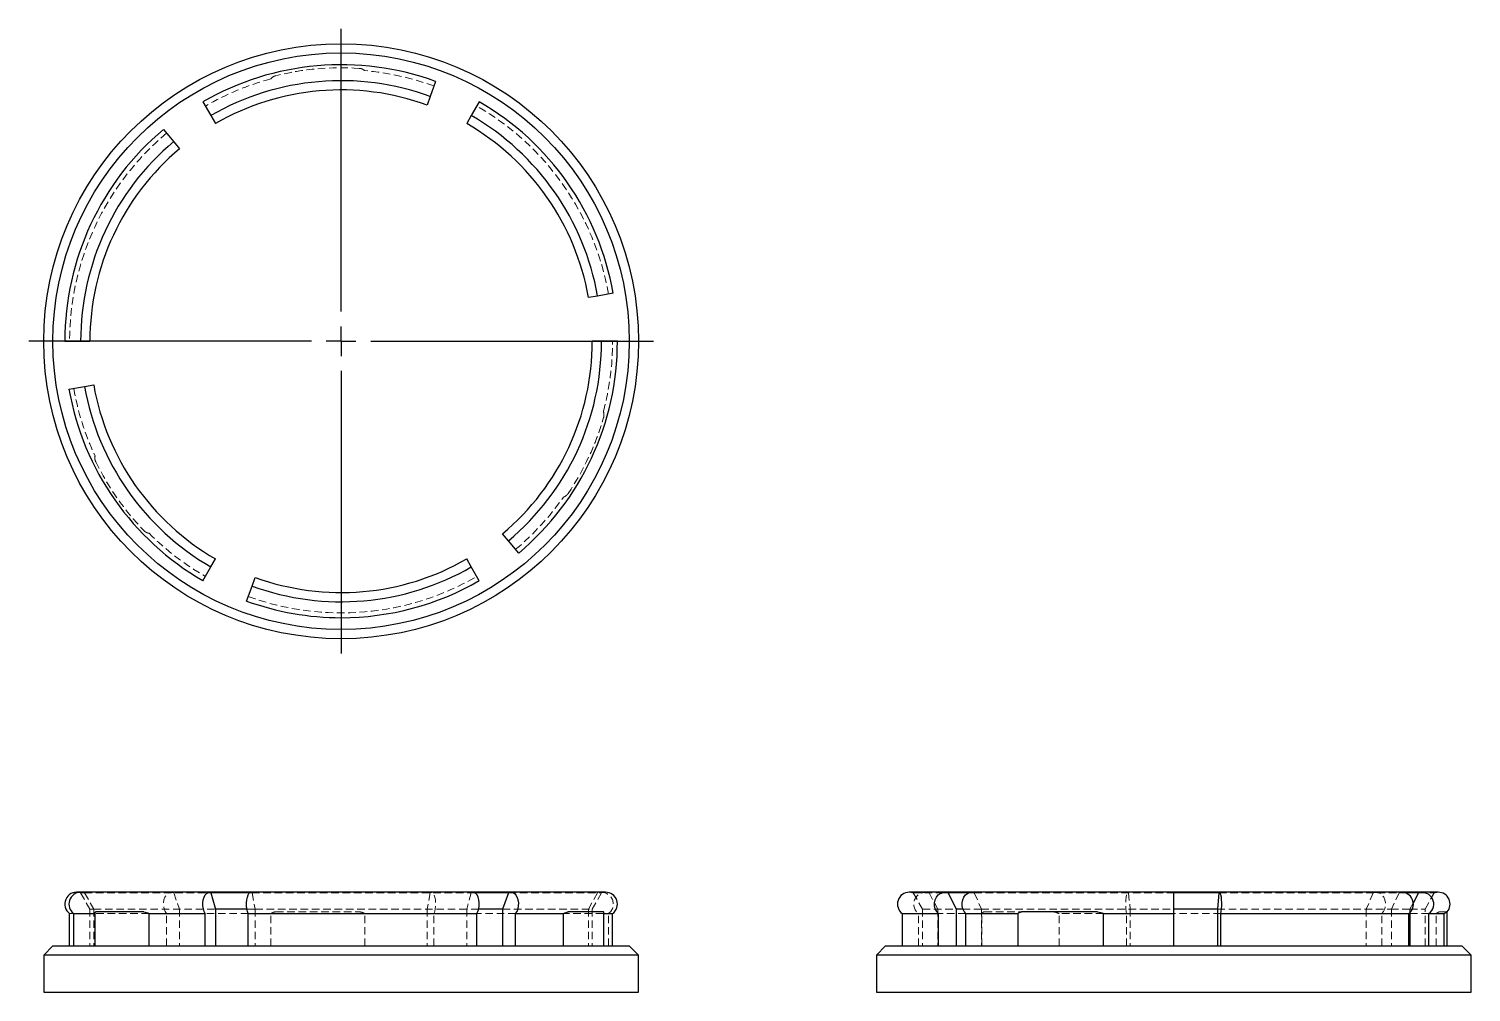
# Model space of a CAD drawing. Header units: millimetres. Extents: x 30 to 273, y 49 to 210.
import ezdxf

# ---------------------------------------------------------------- set-up
doc = ezdxf.new("R2010")
doc.units = ezdxf.units.MM
doc.linetypes.add('HIDDEN', pattern=[1.905, 1.27, -0.635])
doc.layers.add('10', color=7, linetype='Continuous')

# ---------------------------------------------------------------- blocks, each defined once
blk = doc.blocks.new('SW_CENTERMARKSYMBOL_0')
at = {"layer": '10', "color": 0}
for p, q in [((0, 5), (0, 52.5)), ((0, 0), (0, 2.5)), ((-5, 0), (-52.5, 0)), ((0, 0), (-2.5, 0)), ((0, 0), (0, -2.5)), ((0, 0), (2.5, 0)), ((5, 0), (52.5, 0)), ((0, -5), (0, -52.5))]:
    blk.add_line(p, q, dxfattribs=at)

msp = doc.modelspace()

# ---------------------------------------------------------------- linework, layer by layer
at = {"color": 7, "linetype": 'Continuous', "lineweight": 25}
for p, q in [((98.89, 201.66), (97.98, 199.15)), ((97.98, 199.15), (97.45, 197.69)), ((59.77, 198.24), (61.11, 195.92)), ((106.23, 198.24), (104.89, 195.92)), ((61.11, 195.92), (61.88, 194.58)), ((104.89, 195.92), (104.12, 194.58)), ((53.14, 193.59), (54.85, 191.54)), ((54.85, 191.54), (55.85, 190.35)), ((126.12, 165.6), (124.59, 165.33)), ((128.75, 166.07), (126.12, 165.6)), ((36.54, 158), (39.21, 158)), ((39.21, 158), (40.76, 158)), ((126.79, 158), (125.24, 158)), ((129.46, 158), (126.79, 158)), ((37.25, 149.93), (39.88, 150.4)), ((39.88, 150.4), (41.41, 150.67)), ((111.15, 124.46), (110.15, 125.65)), ((112.86, 122.41), (111.15, 124.46)), ((61.11, 120.08), (61.88, 121.42)), ((104.89, 120.08), (104.12, 121.42)), ((59.77, 117.76), (61.11, 120.08)), ((106.23, 117.76), (104.89, 120.08)), ((67.11, 114.34), (68.02, 116.85)), ((68.02, 116.85), (68.55, 118.31)), ((39.2, 65.39), (38.53, 65.39)), ((60.76, 65.39), (39.2, 65.39)), ((67.79, 65.39), (60.76, 65.39)), ((61.11, 65.27), (61.88, 62.58)), ((67.56, 65.27), (61.11, 65.27)), ((105.24, 65.39), (67.79, 65.39)), ((111.59, 65.39), (105.24, 65.39)), ((111.15, 65.27), (105.58, 65.27)), ((111.15, 65.27), (110.15, 62.58)), ((127.47, 65.39), (111.59, 65.39)), ((184.49, 65.39), (178.53, 65.39)), ((188.93, 65.39), (184.49, 65.39)), ((185.08, 65.27), (186.42, 62.58)), ((188.41, 65.27), (185.08, 65.27)), ((223, 65.39), (188.93, 65.39)), ((230.72, 65.39), (223, 65.39)), ((223, 61.81), (223, 65.39)), ((230.6, 65.27), (223, 65.27)), ((230.6, 65.27), (230.33, 62.58)), ((261.51, 65.39), (230.72, 65.39)), ((264.79, 65.39), (261.51, 65.39)), ((264.15, 65.27), (262.11, 65.27)), ((264.15, 65.27), (263.23, 63.58)), ((267.47, 65.39), (264.79, 65.39)), ((37.35, 56.37), (37.35, 61.81)), ((38.04, 61.81), (41.6, 61.81)), ((38.04, 56.37), (38.04, 61.81)), ((41.6, 61.93), (41.6, 56.37)), ((49.83, 62.09), (41.75, 62.09)), ((50.72, 61.81), (60.17, 61.81)), ((50.72, 56.37), (50.72, 61.81)), ((60.17, 56.37), (60.17, 61.81)), ((61.88, 62.58), (61.88, 56.37)), ((67.17, 62.58), (61.88, 62.58)), ((67.39, 61.81), (105.83, 61.81)), ((67.39, 56.37), (67.39, 61.81)), ((105.83, 56.37), (105.83, 61.81)), ((110.15, 62.58), (106.14, 62.58)), ((110.15, 62.58), (110.15, 56.37)), ((112.34, 56.37), (112.34, 61.81)), ((112.34, 61.81), (120.4, 61.81)), ((120.4, 56.37), (120.4, 61.81)), ((127.14, 62.09), (121.19, 62.09)), ((127.2, 56.37), (127.2, 62.03)), ((127.2, 61.81), (128.65, 61.81)), ((128.65, 56.37), (128.65, 61.81)), ((177.35, 61.81), (177.35, 56.37)), ((177.35, 61.81), (183.46, 61.81)), ((183.46, 56.37), (183.46, 61.81)), ((186.42, 62.58), (186.42, 56.37)), ((187.55, 62.58), (186.42, 62.58)), ((188.03, 61.81), (196.81, 61.81)), ((188.03, 56.37), (188.03, 61.81)), ((196.81, 56.37), (196.81, 61.81)), ((210.19, 62.09), (197.42, 62.09)), ((211.18, 61.81), (223, 61.81)), ((211.18, 56.37), (211.18, 61.81)), ((230.33, 62.58), (223, 62.58)), ((223, 56.37), (223, 61.81)), ((230.33, 62.58), (230.33, 56.37)), ((230.93, 61.81), (262.54, 61.81)), ((230.93, 56.37), (230.93, 61.81)), ((262.54, 56.37), (262.54, 61.81)), ((262.69, 61.95), (262.69, 56.37)), ((265.9, 61.81), (268.48, 61.81)), ((265.9, 56.37), (265.9, 61.81)), ((268.48, 56.37), (268.48, 61.81)), ((268.96, 62.09), (268.86, 62.09)), ((268.96, 56.37), (268.96, 62.09)), ((34.55, 56.37), (33, 54.82)), ((34.55, 56.37), (83, 56.37)), ((83, 56.37), (131.45, 56.37)), ((133, 54.82), (131.45, 56.37)), ((174.55, 56.37), (173, 54.82)), ((174.55, 56.37), (271.45, 56.37)), ((273, 54.82), (271.45, 56.37)), ((33, 54.82), (33, 48.61)), ((83, 54.82), (33, 54.82)), ((133, 54.82), (83, 54.82)), ((133, 48.61), (133, 54.82)), ((173, 54.82), (173, 48.61)), ((273, 54.82), (173, 54.82)), ((273, 48.61), (273, 54.82)), ((33, 48.61), (83, 48.61)), ((83, 48.61), (133, 48.61)), ((173, 48.61), (273, 48.61))]:
    msp.add_line(p, q, dxfattribs=at)
at = {"color": 7, "linetype": 'HIDDEN', "lineweight": 18}
for p, q in [((38.87, 65.36), (39.21, 65.27)), ((39.88, 65.27), (39.21, 65.27)), ((39.21, 65.27), (40.76, 62.58)), ((39.88, 65.27), (61.11, 65.27)), ((39.88, 65.27), (41.41, 62.58)), ((54.85, 65.27), (55.85, 62.58)), ((68.02, 65.27), (67.56, 65.27)), ((68.02, 65.27), (104.89, 65.27)), ((68.02, 65.27), (68.55, 62.58)), ((97.98, 65.27), (97.45, 62.58)), ((104.89, 65.27), (104.12, 62.58)), ((105.58, 65.27), (104.89, 65.27)), ((111.15, 65.27), (126.79, 65.27)), ((126.12, 65.27), (124.59, 62.58)), ((126.79, 65.27), (125.24, 62.58)), ((179.21, 65.27), (185.08, 65.27)), ((179.21, 65.27), (180.76, 62.58)), ((181.85, 65.27), (183.31, 62.58)), ((189.46, 65.27), (188.41, 65.27)), ((189.46, 65.27), (223, 65.27)), ((189.46, 65.27), (190.65, 62.58)), ((215.4, 65.27), (215.67, 62.58)), ((230.6, 65.27), (260.92, 65.27)), ((256.54, 65.27), (255.35, 62.58)), ((260.92, 65.27), (259.58, 62.58)), ((262.11, 65.27), (260.92, 65.27)), ((263.23, 63.58), (262.69, 62.58)), ((264.15, 65.27), (266.79, 65.27)), ((265.24, 62.58), (266.79, 65.27)), ((38.04, 61.81), (37.35, 61.81)), ((40.76, 62.58), (40.76, 56.37)), ((41.41, 62.58), (40.76, 62.58)), ((41.41, 62.58), (61.88, 62.58)), ((41.41, 62.58), (41.41, 56.37)), ((41.6, 61.81), (41.63, 61.81)), ((41.63, 61.81), (41.61, 61.93)), ((41.63, 56.37), (41.63, 61.81)), ((50.72, 61.81), (41.63, 61.81)), ((53.66, 56.37), (53.66, 61.81)), ((55.85, 62.58), (55.85, 56.37)), ((67.39, 61.81), (60.17, 61.81)), ((68.55, 62.58), (67.17, 62.58)), ((68.55, 62.58), (68.55, 56.37)), ((68.55, 62.58), (104.12, 62.58)), ((71.18, 56.37), (71.18, 61.81)), ((72.03, 62.09), (86.06, 62.09)), ((86.98, 56.37), (86.98, 61.81)), ((97.45, 62.58), (97.45, 56.37)), ((98.61, 56.37), (98.61, 61.81)), ((104.12, 62.58), (104.12, 56.37)), ((106.14, 62.58), (104.12, 62.58)), ((112.34, 61.81), (105.83, 61.81)), ((110.15, 62.58), (125.24, 62.58)), ((127.1, 61.81), (120.4, 61.81)), ((124.59, 62.58), (124.59, 56.37)), ((125.24, 62.58), (125.24, 56.37)), ((127.1, 61.81), (127.2, 61.81)), ((127.1, 56.37), (127.1, 61.81)), ((127.96, 56.37), (127.96, 61.81)), ((180.1, 56.37), (180.1, 61.81)), ((180.76, 62.58), (186.42, 62.58)), ((180.76, 62.58), (180.76, 56.37)), ((183.31, 62.58), (183.31, 56.37)), ((188.03, 61.81), (183.46, 61.81)), ((190.65, 62.58), (187.55, 62.58)), ((190.65, 62.58), (223, 62.58)), ((190.65, 62.58), (190.65, 56.37)), ((190.72, 56.37), (190.72, 61.81)), ((191.18, 62.09), (197.42, 62.09)), ((211.18, 61.81), (203.71, 61.81)), ((203.71, 56.37), (203.71, 61.81)), ((215.07, 56.37), (215.07, 61.81)), ((215.67, 62.58), (215.67, 56.37)), ((230.93, 61.81), (223, 61.81)), ((230.33, 62.58), (259.58, 62.58)), ((255.35, 62.58), (255.35, 56.37)), ((257.97, 56.37), (257.97, 61.81)), ((259.58, 62.58), (259.58, 56.37)), ((262.69, 62.58), (259.58, 62.58)), ((265.9, 61.81), (262.54, 61.81)), ((262.69, 62.58), (262.69, 61.95)), ((262.69, 62.58), (265.24, 62.58)), ((265.24, 56.37), (265.24, 62.58)), ((267.1, 56.37), (267.1, 61.81)), ((267.63, 62.09), (268.86, 62.09))]:
    msp.add_line(p, q, dxfattribs=at)
at = {"color": 7, "linetype": 'HIDDEN', "lineweight": 18, "flags": 128}
for points in [[(39.2, 65.39), (39.38, 65.38), (39.88, 65.27)], [(53.66, 61.81), (53.42, 62.16), (53.24, 62.6), (53.15, 63.1), (53.14, 63.61), (53.22, 64.11), (53.38, 64.57), (53.6, 64.94), (53.88, 65.21), (54.2, 65.36), (54.53, 65.38), (54.85, 65.27)], [(67.79, 65.39), (67.85, 65.38), (68.02, 65.27)], [(98.61, 61.81), (98.74, 62.16), (98.83, 62.6), (98.88, 63.1), (98.89, 63.61), (98.85, 64.11), (98.76, 64.57), (98.64, 64.94), (98.49, 65.21), (98.32, 65.36), (98.15, 65.38), (97.98, 65.27)], [(105.24, 65.39), (105.15, 65.38), (104.89, 65.27)], [(127.47, 65.39), (127.29, 65.38), (126.79, 65.27)], [(188.93, 65.39), (189.07, 65.38), (189.46, 65.27)], [(215.07, 61.81), (215.01, 62.16), (214.96, 62.6), (214.94, 63.1), (214.93, 63.61), (214.95, 64.11), (215, 64.57), (215.06, 64.94), (215.13, 65.21), (215.22, 65.36), (215.31, 65.38), (215.4, 65.27)], [(257.97, 61.81), (258.26, 62.16), (258.46, 62.6), (258.57, 63.1), (258.58, 63.61), (258.49, 64.11), (258.3, 64.57), (258.03, 64.94), (257.7, 65.21), (257.32, 65.36), (256.93, 65.38), (256.54, 65.27)], [(261.51, 65.39), (261.36, 65.38), (260.92, 65.27)]]:
    msp.add_lwpolyline(points, dxfattribs=at)
at = {"color": 7, "linetype": 'Continuous', "lineweight": 25, "flags": 128}
for points in [[(60.17, 61.81), (59.99, 62.16), (59.85, 62.6), (59.78, 63.1), (59.78, 63.61), (59.83, 64.11), (59.96, 64.57), (60.13, 64.94), (60.35, 65.21), (60.6, 65.36), (60.85, 65.38), (61.11, 65.27)], [(67.39, 61.81), (67.26, 62.16), (67.17, 62.6), (67.12, 63.1), (67.11, 63.61), (67.15, 64.11), (67.24, 64.57), (67.36, 64.94), (67.51, 65.21), (67.68, 65.36), (67.79, 65.39)], [(105.83, 61.81), (106.01, 62.16), (106.15, 62.6), (106.22, 63.1), (106.22, 63.61), (106.17, 64.11), (106.04, 64.57), (105.87, 64.94), (105.65, 65.21), (105.4, 65.36), (105.24, 65.39)], [(112.34, 61.81), (112.58, 62.16), (112.76, 62.6), (112.85, 63.1), (112.86, 63.61), (112.78, 64.11), (112.62, 64.57), (112.4, 64.94), (112.12, 65.21), (111.8, 65.36), (111.47, 65.38), (111.15, 65.27)], [(183.46, 61.81), (183.14, 62.16), (182.91, 62.6), (182.79, 63.1), (182.77, 63.61), (182.88, 64.11), (183.09, 64.57), (183.39, 64.94), (183.77, 65.21), (184.2, 65.36), (184.64, 65.38), (185.08, 65.27)], [(188.03, 61.81), (187.74, 62.16), (187.54, 62.6), (187.43, 63.1), (187.42, 63.61), (187.51, 64.11), (187.7, 64.57), (187.97, 64.94), (188.3, 65.21), (188.68, 65.36), (188.93, 65.39)], [(230.93, 61.81), (230.99, 62.16), (231.04, 62.6), (231.06, 63.1), (231.07, 63.61), (231.05, 64.11), (231, 64.57), (230.94, 64.94), (230.87, 65.21), (230.78, 65.36), (230.69, 65.38), (230.6, 65.27)]]:
    msp.add_lwpolyline(points, dxfattribs=at)
at = {"color": 7, "linetype": 'Continuous', "lineweight": 25}
for radius in [50, 48.45]:
    msp.add_circle((83, 158), radius, dxfattribs=at)
for centre, radius, start, end in [((83, 158), 46.46, 70, 120), ((83, 158), 43.79, 70, 120), ((83, 158), 42.24, 70, 120), ((83, 158), 46.46, 10, 60), ((83, 158), 42.24, 10, 60), ((83, 158), 43.79, 10, 60), ((83, 158), 46.46, 130, 180), ((83, 158), 43.79, 130, 180), ((83, 158), 42.24, 130, 180), ((83, 158), 42.24, 310, 0), ((83, 158), 43.79, 310, 0), ((83, 158), 46.46, 310, 0), ((83, 158), 43.79, 190, 240), ((83, 158), 42.24, 190, 240), ((83, 158), 46.46, 190, 240), ((83, 158), 42.24, 250, 300), ((83, 158), 43.79, 250, 300), ((83, 158), 46.46, 270, 300), ((83, 158), 46.46, 250, 270), ((38.53, 63.41), 1.99, 80.1386, 233.5916), ((39.23, 63.4), 1.99, 90.7819, 233.3271), ((127.47, 63.41), 1.99, 306.4084, 90), ((178.53, 63.41), 1.99, 90, 233.5916), ((261.26, 63.38), 2.03, 309.0489, 82.7455), ((264.74, 63.39), 1.97, 306.2105, 107.3953), ((267.47, 63.41), 1.99, 318.572, 90)]:
    msp.add_arc(centre, radius, start, end, dxfattribs=at)
at = {"color": 7, "linetype": 'HIDDEN', "lineweight": 18}
for centre, radius, start, end in [((83, 158), 45.96, 86.1856, 103.8144), ((83, 158), 45.65, 105, 120), ((83, 158), 45.65, 70, 85), ((83, 158), 45.65, 10, 60), ((83, 158), 45.65, 130, 180), ((83, 158), 45.65, 345, 0), ((83, 158), 45.65, 190, 205), ((83, 158), 45.96, 326.1856, 343.8144), ((83, 158), 45.96, 206.1856, 223.8144), ((83, 158), 45.65, 310, 325), ((83, 158), 45.65, 225, 240), ((83, 158), 45.65, 250, 300), ((126.78, 63.4), 1.98, 306.3526, 109.4457), ((178.53, 63.41), 1.99, 69.8815, 90), ((181.26, 63.39), 1.97, 72.6047, 233.7895), ((267.47, 63.41), 1.99, 90, 110.1185)]:
    msp.add_arc(centre, radius, start, end, dxfattribs=at)
for points, knots in [([(86.98, 203.48), (86.86, 203.59), (86.72, 203.67), (86.49, 203.77), (86.4, 203.8), (86.24, 203.84), (86.15, 203.85), (86.06, 203.86)], [0, 0, 0, 0, 0.5, 0.5, 0.75, 0.75, 1, 1, 1, 1]), ([(72.03, 202.63), (71.85, 202.59), (71.69, 202.52), (71.41, 202.34), (71.29, 202.22), (71.18, 202.1)], [0, 0, 0, 0, 0.5, 0.5, 1, 1, 1, 1]), ([(127.14, 145.19), (127.19, 145.36), (127.21, 145.53), (127.19, 145.87), (127.16, 146.03), (127.1, 146.18)], [0, 0, 0, 0, 0.5, 0.5, 1, 1, 1, 1]), ([(41.63, 138.71), (41.59, 138.55), (41.59, 138.38), (41.62, 138.13), (41.63, 138.05), (41.68, 137.88), (41.71, 137.8), (41.75, 137.72)], [0, 0, 0, 0, 0.5, 0.5, 0.75, 0.75, 1, 1, 1, 1]), ([(120.4, 131.81), (120.55, 131.87), (120.69, 131.94), (120.9, 132.1), (120.96, 132.15), (121.08, 132.28), (121.14, 132.35), (121.19, 132.42)], [0, 0, 0, 0, 0.5, 0.5, 0.75, 0.75, 1, 1, 1, 1]), ([(49.83, 126.18), (49.96, 126.05), (50.1, 125.95), (50.4, 125.79), (50.56, 125.74), (50.72, 125.72)], [0, 0, 0, 0, 0.5, 0.5, 1, 1, 1, 1]), ([(72.03, 62.09), (71.85, 62.09), (71.69, 62.06), (71.41, 61.95), (71.29, 61.88), (71.18, 61.81)], [0, 0, 0, 0, 0.5, 0.5, 1, 1, 1, 1]), ([(86.98, 61.81), (86.86, 61.88), (86.72, 61.95), (86.49, 62.03), (86.4, 62.05), (86.24, 62.08), (86.15, 62.09), (86.06, 62.09)], [0, 0, 0, 0, 0.5, 0.5, 0.75, 0.75, 1, 1, 1, 1]), ([(127.2, 62.03), (127.19, 61.98), (127.18, 61.91), (127.12, 61.83), (127.1, 61.81)], [0, 0, 0, 0, 0.6922403, 1, 1, 1, 1]), ([(191.18, 62.09), (191.05, 62.09), (190.95, 62.06), (190.79, 61.95), (190.74, 61.88), (190.72, 61.81)], [0, 0, 0, 0, 0.5, 0.5, 1, 1, 1, 1]), ([(203.71, 61.81), (203.55, 61.88), (203.38, 61.95), (203.13, 62.03), (203.05, 62.05), (202.88, 62.08), (202.8, 62.09), (202.72, 62.09)], [0, 0, 0, 0, 0.5, 0.5, 0.75, 0.75, 1, 1, 1, 1]), ([(267.63, 62.09), (267.59, 62.09), (267.52, 62.06), (267.34, 61.95), (267.22, 61.88), (267.1, 61.81)], [0, 0, 0, 0, 0.5, 0.5, 1, 1, 1, 1])]:
    msp.add_open_spline(points, degree=3, knots=knots, dxfattribs=at)
at = {"color": 7, "linetype": 'Continuous', "lineweight": 25}
for points, knots in [([(41.61, 61.93), (41.61, 61.95), (41.59, 62.03), (41.66, 62.08), (41.73, 62.09), (41.75, 62.09)], [0, 0, 0, 0, 0.254295, 0.796732, 1, 1, 1, 1]), ([(49.83, 62.09), (49.96, 62.09), (50.1, 62.06), (50.4, 61.95), (50.56, 61.88), (50.72, 61.81)], [0, 0, 0, 0, 0.5, 0.5, 1, 1, 1, 1]), ([(120.4, 61.81), (120.55, 61.88), (120.69, 61.95), (120.9, 62.03), (120.96, 62.05), (121.08, 62.08), (121.14, 62.09), (121.19, 62.09)], [0, 0, 0, 0, 0.5, 0.5, 0.75, 0.75, 1, 1, 1, 1]), ([(127.14, 62.09), (127.18, 62.08), (127.22, 62.08), (127.2, 62.03), (127.2, 62.03)], [0, 0, 0, 0, 0.9871192, 1, 1, 1, 1]), ([(196.81, 61.81), (196.87, 61.88), (196.94, 61.95), (197.1, 62.03), (197.15, 62.05), (197.28, 62.08), (197.35, 62.09), (197.42, 62.09)], [0, 0, 0, 0, 0.5, 0.5, 0.75, 0.75, 1, 1, 1, 1]), ([(210.19, 62.09), (210.36, 62.09), (210.53, 62.06), (210.87, 61.95), (211.03, 61.88), (211.18, 61.81)], [0, 0, 0, 0, 0.5, 0.5, 1, 1, 1, 1]), ([(268.48, 61.81), (268.59, 61.88), (268.67, 61.95), (268.77, 62.03), (268.8, 62.05), (268.84, 62.08), (268.85, 62.09), (268.86, 62.09)], [0, 0, 0, 0, 0.5, 0.5, 0.75, 0.75, 1, 1, 1, 1])]:
    msp.add_open_spline(points, degree=3, knots=knots, dxfattribs=at)

# ---------------------------------------------------------------- block references
at = {"layer": '10'}
msp.add_blockref('SW_CENTERMARKSYMBOL_0', (83, 158), dxfattribs=at)

doc.saveas('drawing.dxf')
